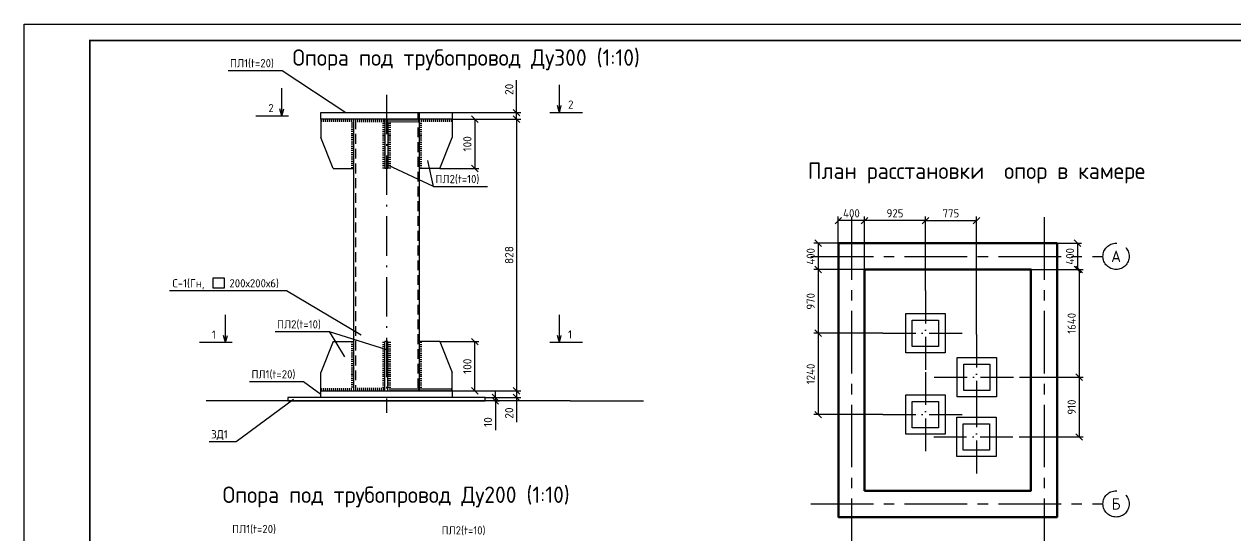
# Model space of a CAD drawing. Header units: millimetres. Extents: x 1601 to 14530, y 1157 to 3820.
# Drawn here: x 10649.1 to 11017.9, y 3092.6 to 3248.4 of the extents above; entities that cross this region are included whole.
import ezdxf

# ---------------------------------------------------------------- set-up
doc = ezdxf.new("R2010")
doc.units = ezdxf.units.MM
for name, pattern in [('ACAD_ISO10W100', [18.5, 12, -3, 0.5, -3]), ('ADSK_Осевая', [14, 10, -2, 0, -2]), ('HIDDEN', [0.375, 0.25, -0.125]), ('осевая2', [28.575, 19.05, -3.175, 3.175, -3.175])]:
    doc.linetypes.add(name, pattern=pattern)
doc.layers.add('Осевая', color=2, linetype='осевая2', lineweight=30)
doc.layers.add('Основной', color=1, linetype='Continuous', lineweight=60)
doc.layers.add('РАЗМЕР', color=7, linetype='Continuous')
doc.styles.add('-ISOCPEUR-', font='isocpeur.TTF')
doc.styles.add('GOST', font='GOST Common.ttf')
doc.styles.get("Standard").update_dxf_attribs({"font": 'GOST Common.ttf'})
doc.dimstyles.new('М 1 к 50', dxfattribs={"dimtxt": 2.5, "dimasz": 2, "dimexe": 1.25, "dimexo": 0, "dimgap": 1, "dimtad": 1, "dimdec": 0, "dimlfac": 50, "dimzin": 0, "dimdsep": 46, "dimtxsty": 'GOST', "dimblk": 'OBLIQUE', "dimcen": 0, "dimclrd": 256, "dimclre": 256, "dimclrt": 256, "dimazin": 2, "dimtfac": 1, "dimtdec": 0, "dimtmove": 0, "dimatfit": 3, "dimldrblk": 'NONE', "dimfxl": 1.25, "dimtolj": 1, "dimtzin": 0, "dimlwd": -1, "dimlwe": -1, "dimarcsym": 2})

# ---------------------------------------------------------------- blocks, each defined once
blk = doc.blocks.new('_Oblique')
at = {"color": 0, "linetype": 'ByBlock', "lineweight": -2}
blk.add_line((-0.5, -0.5), (0.5, 0.5), dxfattribs=at)
blk = doc.blocks.new('*D90')
at = {"transparency": 16777216}
for p, q in [((10798.96, 3221.5), (10798.96, 3231.35)), ((10779.35, 3221.5), (10800.21, 3221.5)), ((10779.35, 3219.5), (10800.21, 3219.5)), ((10798.96, 3219.5), (10798.96, 3221.5))]:
    blk.add_line(p, q, dxfattribs=at)
at = {"layer": 'Defpoints', "color": 0, "transparency": 16777216}
for p in [(10779.35, 3221.5), (10779.35, 3219.5), (10798.96, 3219.5)]:
    blk.add_point(p, dxfattribs=at)
at = {"transparency": 16777216, "xscale": 2, "yscale": 2, "zscale": 2}
for p, rotation in [((10798.96, 3221.5), 90), ((10798.96, 3219.5), 270)]:
    blk.add_blockref('_Oblique', p, dxfattribs=dict(at, rotation=rotation))
at = {"transparency": 16777216, "insert": (10796.71, 3228.6), "char_height": 2.5, "attachment_point": 5, "rotation": 90, "style": '-ISOCPEUR-'}
blk.add_mtext('\\A1;20', dxfattribs=at)
blk = doc.blocks.new('_None')
blk = doc.blocks.new('*D91')
at = {"transparency": 16777216}
for p, q in [((10779.35, 3219.5), (10787.48, 3219.5)), ((10786.23, 3219.5), (10786.23, 3204.5)), ((10775.56, 3204.5), (10787.48, 3204.5))]:
    blk.add_line(p, q, dxfattribs=at)
at = {"layer": 'Defpoints', "color": 0, "transparency": 16777216}
for p in [(10779.35, 3219.5), (10775.56, 3204.5), (10786.23, 3204.5)]:
    blk.add_point(p, dxfattribs=at)
at = {"transparency": 16777216, "xscale": 2, "yscale": 2, "zscale": 2}
for p, rotation in [((10786.23, 3219.5), 90), ((10786.23, 3204.5), 270)]:
    blk.add_blockref('_Oblique', p, dxfattribs=dict(at, rotation=rotation))
at = {"transparency": 16777216, "insert": (10783.98, 3212), "char_height": 2.5, "attachment_point": 5, "rotation": 90, "style": '-ISOCPEUR-'}
blk.add_mtext('\\A1;100', dxfattribs=at)
blk = doc.blocks.new('*D92')
at = {"transparency": 16777216}
for p, q in [((10789.35, 3134.75), (10800.21, 3134.75)), ((10798.96, 3136.75), (10800.21, 3136.75)), ((10798.96, 3136.75), (10798.96, 3134.75)), ((10798.96, 3134.75), (10798.96, 3127.25))]:
    blk.add_line(p, q, dxfattribs=at)
at = {"layer": 'Defpoints', "color": 0, "transparency": 16777216}
for p in [(10789.35, 3134.75), (10798.96, 3136.75), (10798.96, 3134.75)]:
    blk.add_point(p, dxfattribs=at)
at = {"transparency": 16777216, "xscale": 2, "yscale": 2, "zscale": 2}
for p, rotation in [((10798.96, 3136.75), 90), ((10798.96, 3134.75), 270)]:
    blk.add_blockref('_Oblique', p, dxfattribs=dict(at, rotation=rotation))
at = {"transparency": 16777216, "insert": (10796.71, 3130), "char_height": 2.5, "attachment_point": 5, "rotation": 90, "style": '-ISOCPEUR-'}
blk.add_mtext('\\A1;20', dxfattribs=at)
blk = doc.blocks.new('*D82')
at = {"transparency": 16777216}
for p, q in [((10792.5, 3134.75), (10792.5, 3136.75)), ((10792.5, 3134.75), (10793.75, 3134.75)), ((10792.5, 3134.75), (10792.5, 3133.75)), ((10792.25, 3133.75), (10793.75, 3133.75)), ((10792.5, 3133.75), (10792.5, 3124.75))]:
    blk.add_line(p, q, dxfattribs=at)
at = {"layer": 'Defpoints', "color": 0, "transparency": 16777216}
for p in [(10792.5, 3134.75), (10792.25, 3133.75), (10792.5, 3133.75)]:
    blk.add_point(p, dxfattribs=at)
at = {"transparency": 16777216, "xscale": 2, "yscale": 2, "zscale": 2}
for p, rotation in [((10792.5, 3134.75), 270), ((10792.5, 3133.75), 90)]:
    blk.add_blockref('_Oblique', p, dxfattribs=dict(at, rotation=rotation))
at = {"transparency": 16777216, "insert": (10790.25, 3127.25), "char_height": 2.5, "attachment_point": 5, "rotation": 90, "style": '-ISOCPEUR-'}
blk.add_mtext('\\A1;10', dxfattribs=at)
blk = doc.blocks.new('*D83')
at = {"transparency": 16777216}
for p, q in [((10789.78, 3219.5), (10800.21, 3219.5)), ((10798.96, 3219.5), (10798.96, 3136.75)), ((10787.48, 3136.75), (10800.21, 3136.75))]:
    blk.add_line(p, q, dxfattribs=at)
at = {"layer": 'Defpoints', "color": 0, "transparency": 16777216}
for p in [(10789.78, 3219.5), (10787.48, 3136.75), (10798.96, 3136.75)]:
    blk.add_point(p, dxfattribs=at)
at = {"transparency": 16777216, "xscale": 2, "yscale": 2, "zscale": 2}
for p, rotation in [((10798.96, 3219.5), 90), ((10798.96, 3136.75), 270)]:
    blk.add_blockref('_Oblique', p, dxfattribs=dict(at, rotation=rotation))
at = {"transparency": 16777216, "insert": (10796.71, 3178.13), "char_height": 2.5, "attachment_point": 5, "rotation": 90, "style": '-ISOCPEUR-'}
blk.add_mtext('\\A1;828', dxfattribs=at)
blk = doc.blocks.new('*D93')
at = {"transparency": 16777216}
for p, q in [((10775.56, 3151.75), (10787.48, 3151.75)), ((10786.23, 3136.75), (10786.23, 3151.75)), ((10779.35, 3136.75), (10787.48, 3136.75))]:
    blk.add_line(p, q, dxfattribs=at)
at = {"layer": 'Defpoints', "color": 0, "transparency": 16777216}
for p in [(10775.56, 3151.75), (10786.23, 3151.75), (10779.35, 3136.75)]:
    blk.add_point(p, dxfattribs=at)
at = {"transparency": 16777216, "xscale": 2, "yscale": 2, "zscale": 2}
for p, rotation in [((10786.23, 3151.75), 90), ((10786.23, 3136.75), 270)]:
    blk.add_blockref('_Oblique', p, dxfattribs=dict(at, rotation=rotation))
at = {"transparency": 16777216, "insert": (10783.98, 3144.25), "char_height": 2.5, "width": 2.259, "attachment_point": 5, "rotation": 90, "style": '-ISOCPEUR-'}
blk.add_mtext('\\A1;100', dxfattribs=at)
blk = doc.blocks.new('*D194')
at = {"transparency": 16777216}
for p, q in [((10904.89, 3167.28), (10904.89, 3189.85)), ((10923.4, 3167.28), (10923.4, 3189.85)), ((10923.4, 3188.6), (10904.89, 3188.6))]:
    blk.add_line(p, q, dxfattribs=at)
at = {"layer": 'Defpoints', "color": 0, "transparency": 16777216}
for p in [(10904.89, 3188.6), (10904.89, 3167.28), (10923.4, 3167.28)]:
    blk.add_point(p, dxfattribs=at)
at = {"transparency": 16777216, "xscale": 2, "yscale": 2, "zscale": 2, "rotation": 180}
blk.add_blockref('_Oblique', (10904.89, 3188.6), dxfattribs=at)
at = {"transparency": 16777216, "xscale": 2, "yscale": 2, "zscale": 2}
blk.add_blockref('_Oblique', (10923.4, 3188.6), dxfattribs=at)
at = {"transparency": 16777216, "insert": (10914.15, 3190.85), "char_height": 2.5, "attachment_point": 5, "style": 'GOST'}
blk.add_mtext('\\A1;925', dxfattribs=at)
blk = doc.blocks.new('*D195')
at = {"transparency": 16777216}
for p, q in [((10923.4, 3167.28), (10923.4, 3189.85)), ((10938.92, 3153.88), (10938.92, 3189.85)), ((10923.4, 3188.6), (10938.92, 3188.6))]:
    blk.add_line(p, q, dxfattribs=at)
at = {"layer": 'Defpoints', "color": 0, "transparency": 16777216}
for p in [(10938.92, 3188.6), (10923.4, 3167.28), (10938.92, 3153.88)]:
    blk.add_point(p, dxfattribs=at)
at = {"transparency": 16777216, "xscale": 2, "yscale": 2, "zscale": 2, "rotation": 180}
blk.add_blockref('_Oblique', (10923.4, 3188.6), dxfattribs=at)
at = {"transparency": 16777216, "xscale": 2, "yscale": 2, "zscale": 2}
blk.add_blockref('_Oblique', (10938.92, 3188.6), dxfattribs=at)
at = {"transparency": 16777216, "insert": (10931.16, 3190.85), "char_height": 2.5, "attachment_point": 5, "style": 'GOST'}
blk.add_mtext('\\A1;775', dxfattribs=at)
blk = doc.blocks.new('*D196')
at = {"transparency": 16777216}
for p, q in [((10896.89, 3181.35), (10896.89, 3189.85)), ((10904.89, 3181.35), (10904.89, 3189.85)), ((10904.89, 3188.6), (10896.89, 3188.6))]:
    blk.add_line(p, q, dxfattribs=at)
at = {"layer": 'Defpoints', "color": 0, "transparency": 16777216}
for p in [(10896.89, 3188.6), (10896.89, 3181.35), (10904.89, 3181.35)]:
    blk.add_point(p, dxfattribs=at)
at = {"transparency": 16777216, "xscale": 2, "yscale": 2, "zscale": 2, "rotation": 180}
blk.add_blockref('_Oblique', (10896.89, 3188.6), dxfattribs=at)
at = {"transparency": 16777216, "xscale": 2, "yscale": 2, "zscale": 2}
blk.add_blockref('_Oblique', (10904.89, 3188.6), dxfattribs=at)
at = {"transparency": 16777216, "insert": (10900.89, 3190.85), "char_height": 2.5, "attachment_point": 5, "style": 'GOST'}
blk.add_mtext('\\A1;400', dxfattribs=at)
blk = doc.blocks.new('*D197')
at = {"transparency": 16777216}
for p, q in [((10896.89, 3181.72), (10889.48, 3181.72)), ((10890.73, 3181.72), (10890.73, 3173.72)), ((10904.89, 3173.72), (10889.48, 3173.72))]:
    blk.add_line(p, q, dxfattribs=at)
at = {"layer": 'Defpoints', "color": 0, "transparency": 16777216}
for p in [(10896.89, 3181.72), (10890.73, 3173.72), (10904.89, 3173.72)]:
    blk.add_point(p, dxfattribs=at)
at = {"transparency": 16777216, "xscale": 2, "yscale": 2, "zscale": 2}
for p, rotation in [((10890.73, 3181.72), 90), ((10890.73, 3173.72), 270)]:
    blk.add_blockref('_Oblique', p, dxfattribs=dict(at, rotation=rotation))
at = {"transparency": 16777216, "insert": (10888.48, 3177.72), "char_height": 2.5, "attachment_point": 5, "rotation": 90, "style": 'GOST'}
blk.add_mtext('\\A1;400', dxfattribs=at)
blk = doc.blocks.new('*D198')
at = {"transparency": 16777216}
for p, q in [((10896.89, 3173.72), (10889.48, 3173.72)), ((10890.73, 3173.72), (10890.73, 3154.31)), ((10910.44, 3154.31), (10889.48, 3154.31))]:
    blk.add_line(p, q, dxfattribs=at)
at = {"layer": 'Defpoints', "color": 0, "transparency": 16777216}
for p in [(10896.89, 3173.72), (10890.73, 3154.31), (10910.44, 3154.31)]:
    blk.add_point(p, dxfattribs=at)
at = {"transparency": 16777216, "xscale": 2, "yscale": 2, "zscale": 2}
for p, rotation in [((10890.73, 3173.72), 90), ((10890.73, 3154.31), 270)]:
    blk.add_blockref('_Oblique', p, dxfattribs=dict(at, rotation=rotation))
at = {"transparency": 16777216, "insert": (10888.48, 3164.02), "char_height": 2.5, "attachment_point": 5, "rotation": 90, "style": 'GOST'}
blk.add_mtext('\\A1;970', dxfattribs=at)
blk = doc.blocks.new('*D199')
at = {"transparency": 16777216}
for p, q in [((10910.44, 3154.31), (10889.48, 3154.31)), ((10890.73, 3154.31), (10890.73, 3129.51)), ((10910.44, 3129.51), (10889.48, 3129.51))]:
    blk.add_line(p, q, dxfattribs=at)
at = {"layer": 'Defpoints', "color": 0, "transparency": 16777216}
for p in [(10910.44, 3154.31), (10890.73, 3129.51), (10910.44, 3129.51)]:
    blk.add_point(p, dxfattribs=at)
at = {"transparency": 16777216, "xscale": 2, "yscale": 2, "zscale": 2}
for p, rotation in [((10890.73, 3154.31), 90), ((10890.73, 3129.51), 270)]:
    blk.add_blockref('_Oblique', p, dxfattribs=dict(at, rotation=rotation))
at = {"transparency": 16777216, "insert": (10888.48, 3141.91), "char_height": 2.5, "attachment_point": 5, "rotation": 90, "style": 'GOST'}
blk.add_mtext('\\A1;1240', dxfattribs=at)
blk = doc.blocks.new('*D200')
at = {"transparency": 16777216}
for p, q in [((10963.49, 3181.72), (10970.91, 3181.72)), ((10969.66, 3181.72), (10969.66, 3173.72)), ((10955.49, 3173.72), (10970.91, 3173.72))]:
    blk.add_line(p, q, dxfattribs=at)
at = {"layer": 'Defpoints', "color": 0, "transparency": 16777216}
for p in [(10963.49, 3181.72), (10955.49, 3173.72), (10969.66, 3173.72)]:
    blk.add_point(p, dxfattribs=at)
at = {"transparency": 16777216, "xscale": 2, "yscale": 2, "zscale": 2}
for p, rotation in [((10969.66, 3181.72), 90), ((10969.66, 3173.72), 270)]:
    blk.add_blockref('_Oblique', p, dxfattribs=dict(at, rotation=rotation))
at = {"transparency": 16777216, "insert": (10967.41, 3177.72), "char_height": 2.5, "attachment_point": 5, "rotation": 90, "style": 'GOST'}
blk.add_mtext('\\A1;400', dxfattribs=at)
blk = doc.blocks.new('*D201')
at = {"transparency": 16777216}
for p, q in [((10963.49, 3173.72), (10971.42, 3173.72)), ((10970.17, 3173.72), (10970.17, 3140.91)), ((10952.01, 3140.91), (10971.42, 3140.91))]:
    blk.add_line(p, q, dxfattribs=at)
at = {"layer": 'Defpoints', "color": 0, "transparency": 16777216}
for p in [(10963.49, 3173.72), (10952.01, 3140.91), (10970.17, 3140.91)]:
    blk.add_point(p, dxfattribs=at)
at = {"transparency": 16777216, "xscale": 2, "yscale": 2, "zscale": 2}
for p, rotation in [((10970.17, 3173.72), 90), ((10970.17, 3140.91), 270)]:
    blk.add_blockref('_Oblique', p, dxfattribs=dict(at, rotation=rotation))
at = {"transparency": 16777216, "insert": (10967.92, 3157.32), "char_height": 2.5, "attachment_point": 5, "rotation": 90, "style": 'GOST'}
blk.add_mtext('\\A1;1640', dxfattribs=at)
blk = doc.blocks.new('*D202')
at = {"transparency": 16777216}
for p, q in [((10963.49, 3140.91), (10971.42, 3140.91)), ((10970.17, 3140.91), (10970.17, 3122.71)), ((10951.89, 3122.71), (10971.42, 3122.71))]:
    blk.add_line(p, q, dxfattribs=at)
at = {"layer": 'Defpoints', "color": 0, "transparency": 16777216}
for p in [(10963.49, 3140.91), (10951.89, 3122.71), (10970.17, 3122.71)]:
    blk.add_point(p, dxfattribs=at)
at = {"transparency": 16777216, "xscale": 2, "yscale": 2, "zscale": 2}
for p, rotation in [((10970.17, 3140.91), 90), ((10970.17, 3122.71), 270)]:
    blk.add_blockref('_Oblique', p, dxfattribs=dict(at, rotation=rotation))
at = {"transparency": 16777216, "insert": (10967.92, 3131.81), "char_height": 2.5, "attachment_point": 5, "rotation": 90, "style": 'GOST'}
blk.add_mtext('\\A1;910', dxfattribs=at)

msp = doc.modelspace()

# ---------------------------------------------------------------- linework, layer by layer
at = {"color": 18, "true_color": 0x000000}
for p, q in [((10711.1779, 3234.3574), (10727.577, 3234.3574)), ((10727.577, 3234.3574), (10747.0187, 3221.5031)), ((10727.5333, 3220.4709), (10727.5333, 3228.9815)), ((10811.9766, 3221.4709), (10811.9766, 3229.9815)), ((10811.9766, 3221.4709), (10811.3898, 3223.6529)), ((10811.9766, 3221.4709), (10812.5633, 3223.6529)), ((10729.5294, 3220.4709), (10719.638, 3220.4709)), ((10727.5333, 3220.4709), (10726.9465, 3222.6529)), ((10727.5333, 3220.4709), (10728.1201, 3222.6529)), ((10739.3549, 3219.5031), (10739.3549, 3213.9451)), ((10739.6268, 3219.5031), (10739.6268, 3218.7104)), ((10740.2349, 3219.5031), (10740.2349, 3218.7104)), ((10740.8429, 3219.5031), (10740.8429, 3218.7104)), ((10741.4509, 3219.5031), (10741.4509, 3218.7104)), ((10742.0589, 3219.5031), (10742.0589, 3218.7104)), ((10742.6669, 3219.5031), (10742.6669, 3218.7104)), ((10743.2749, 3219.5031), (10743.2749, 3218.7104)), ((10743.8829, 3219.5031), (10743.8829, 3218.7104)), ((10744.4909, 3219.5031), (10744.4909, 3218.7104)), ((10745.0989, 3219.5031), (10745.0989, 3218.7104)), ((10745.7069, 3219.5031), (10745.7069, 3218.7104)), ((10746.3149, 3219.5031), (10746.3149, 3218.7104)), ((10746.9229, 3219.5031), (10746.9229, 3218.7104)), ((10747.5309, 3219.5031), (10747.5309, 3218.7104)), ((10748.1389, 3219.5031), (10748.1389, 3218.7104)), ((10748.7469, 3219.5031), (10748.7469, 3218.7104)), ((10749.3549, 3219.5031), (10749.3549, 3136.7531)), ((10750.5709, 3219.3958), (10750.5709, 3218.6031)), ((10751.1789, 3219.3958), (10751.1789, 3218.6031)), ((10751.7869, 3219.3958), (10751.7869, 3218.6031)), ((10752.3949, 3219.3958), (10752.3949, 3218.6031)), ((10753.0029, 3219.3958), (10753.0029, 3218.6031)), ((10753.6109, 3219.3958), (10753.6109, 3218.6031)), ((10754.2189, 3219.3958), (10754.2189, 3218.6031)), ((10754.8269, 3219.3958), (10754.8269, 3218.6031)), ((10755.4349, 3219.3958), (10755.4349, 3218.6031)), ((10756.0429, 3219.3958), (10756.0429, 3218.6031)), ((10756.6509, 3219.3958), (10756.6509, 3218.6031)), ((10757.2589, 3219.3958), (10757.2589, 3218.6031)), ((10757.867, 3219.3958), (10757.867, 3218.6031)), ((10758.475, 3219.3958), (10758.475, 3218.6031)), ((10758.8955, 3219.5031), (10758.8955, 3204.5031)), ((10759.3549, 3221.5031), (10771.8549, 3221.5031)), ((10759.8143, 3219.5031), (10759.8143, 3204.5031)), ((10769.3549, 3221.5031), (10769.3549, 3136.7531)), ((10769.9629, 3219.5031), (10769.9629, 3218.7104)), ((10770.5709, 3219.5031), (10770.5709, 3218.7104)), ((10771.1789, 3219.5031), (10771.1789, 3218.7104)), ((10771.7869, 3219.5031), (10771.7869, 3218.7104)), ((10772.3949, 3219.5031), (10772.3949, 3218.7104)), ((10773.0029, 3219.5031), (10773.0029, 3218.7104)), ((10773.6109, 3219.5031), (10773.6109, 3218.7104)), ((10774.2189, 3219.5031), (10774.2189, 3218.7104)), ((10774.8269, 3219.5031), (10774.8269, 3218.7104)), ((10775.4349, 3219.5031), (10775.4349, 3218.7104)), ((10776.0429, 3219.5031), (10776.0429, 3218.7104)), ((10776.6509, 3219.5031), (10776.6509, 3218.7104)), ((10777.2589, 3219.5031), (10777.2589, 3218.7104)), ((10777.867, 3219.5031), (10777.867, 3218.7104)), ((10778.475, 3219.5031), (10778.475, 3218.7104)), ((10779.083, 3219.5031), (10779.083, 3218.7104)), ((10779.3549, 3219.5031), (10779.3549, 3213.9451)), ((10818.9837, 3221.4709), (10809.0923, 3221.4709)), ((10749.3549, 3218.3356), (10748.5804, 3218.3356)), ((10749.3549, 3217.6838), (10748.5804, 3217.6838)), ((10749.3549, 3217.0321), (10748.5804, 3217.0321)), ((10749.3549, 3216.3803), (10748.5804, 3216.3803)), ((10749.3549, 3216.3803), (10748.5804, 3216.3803)), ((10749.3549, 3215.7285), (10748.5804, 3215.7285)), ((10758.1026, 3218.3356), (10758.8771, 3218.3356)), ((10758.1026, 3217.6838), (10758.8771, 3217.6838)), ((10758.1026, 3217.0321), (10758.8771, 3217.0321)), ((10758.1026, 3216.3803), (10758.8771, 3216.3803)), ((10758.1026, 3216.3803), (10758.8771, 3216.3803)), ((10758.1026, 3215.7285), (10758.8771, 3215.7285)), ((10759.9472, 3218.3356), (10760.7218, 3218.3356)), ((10759.9472, 3217.6838), (10760.7218, 3217.6838)), ((10759.9472, 3217.0321), (10760.7218, 3217.0321)), ((10759.9472, 3216.3803), (10760.7218, 3216.3803)), ((10759.9472, 3216.3803), (10760.7218, 3216.3803)), ((10759.9472, 3215.7285), (10760.7218, 3215.7285)), ((10760.4223, 3219.3169), (10760.4223, 3218.5242)), ((10761.0303, 3219.3169), (10761.0303, 3218.5242)), ((10761.6383, 3219.3169), (10761.6383, 3218.5242)), ((10762.2463, 3219.3169), (10762.2463, 3218.5242)), ((10762.8543, 3219.3169), (10762.8543, 3218.5242)), ((10763.4623, 3219.3169), (10763.4623, 3218.5242)), ((10764.0703, 3219.3169), (10764.0703, 3218.5242)), ((10764.6783, 3219.3169), (10764.6783, 3218.5242)), ((10765.2864, 3219.3169), (10765.2864, 3218.5242)), ((10765.8944, 3219.3169), (10765.8944, 3218.5242)), ((10766.5024, 3219.3169), (10766.5024, 3218.5242)), ((10767.1104, 3219.3169), (10767.1104, 3218.5242)), ((10767.7184, 3219.3169), (10767.7184, 3218.5242)), ((10768.3264, 3219.3169), (10768.3264, 3218.5242)), ((10769.3549, 3218.3356), (10770.1294, 3218.3356)), ((10769.3549, 3217.6838), (10770.1294, 3217.6838)), ((10769.3549, 3217.0321), (10770.1294, 3217.0321)), ((10769.3549, 3216.3803), (10770.1294, 3216.3803)), ((10769.3549, 3216.3803), (10770.1294, 3216.3803)), ((10769.3549, 3215.7285), (10770.1294, 3215.7285)), ((10743.1519, 3204.5031), (10739.3549, 3213.9451)), ((10749.3549, 3215.0767), (10748.5804, 3215.0767)), ((10749.3549, 3214.4943), (10748.5804, 3214.4943)), ((10749.3549, 3214.425), (10748.5804, 3214.425)), ((10749.3549, 3213.8425), (10748.5804, 3213.8425)), ((10749.3549, 3213.1908), (10748.5804, 3213.1908)), ((10749.3549, 3212.539), (10748.5804, 3212.539)), ((10749.3549, 3212.539), (10748.5804, 3212.539)), ((10758.1026, 3215.0767), (10758.8771, 3215.0767)), ((10758.1026, 3214.4943), (10758.8771, 3214.4943)), ((10758.1026, 3214.425), (10758.8771, 3214.425)), ((10758.1026, 3213.8425), (10758.8771, 3213.8425)), ((10758.1026, 3213.1908), (10758.8771, 3213.1908)), ((10758.1026, 3212.539), (10758.8771, 3212.539)), ((10758.1026, 3212.539), (10758.8771, 3212.539)), ((10759.9472, 3215.0767), (10760.7218, 3215.0767)), ((10759.9472, 3214.4943), (10760.7218, 3214.4943)), ((10759.9472, 3214.425), (10760.7218, 3214.425)), ((10759.9472, 3213.8425), (10760.7218, 3213.8425)), ((10759.9472, 3213.1908), (10760.7218, 3213.1908)), ((10759.9472, 3212.539), (10760.7218, 3212.539)), ((10759.9472, 3212.539), (10760.7218, 3212.539)), ((10769.3549, 3215.0767), (10770.1294, 3215.0767)), ((10769.3549, 3214.4943), (10770.1294, 3214.4943)), ((10769.3549, 3214.425), (10770.1294, 3214.425)), ((10769.3549, 3213.8425), (10770.1294, 3213.8425)), ((10769.3549, 3213.1908), (10770.1294, 3213.1908)), ((10769.3549, 3212.539), (10770.1294, 3212.539)), ((10769.3549, 3212.539), (10770.1294, 3212.539)), ((10775.5579, 3204.5031), (10779.3549, 3213.9451)), ((10749.3549, 3211.8872), (10748.5804, 3211.8872)), ((10749.3549, 3211.2354), (10748.5804, 3211.2354)), ((10749.3549, 3210.5837), (10748.5804, 3210.5837)), ((10749.3549, 3210.5837), (10748.5804, 3210.5837)), ((10749.3549, 3209.9319), (10748.5804, 3209.9319)), ((10749.3549, 3209.2801), (10748.5804, 3209.2801)), ((10749.3549, 3208.6284), (10748.5804, 3208.6284)), ((10749.3549, 3208.6284), (10748.5804, 3208.6284)), ((10758.1026, 3211.8872), (10758.8771, 3211.8872)), ((10758.1026, 3211.2354), (10758.8771, 3211.2354)), ((10758.1026, 3210.5837), (10758.8771, 3210.5837)), ((10758.1026, 3210.5837), (10758.8771, 3210.5837)), ((10758.1026, 3209.9319), (10758.8771, 3209.9319)), ((10758.1026, 3209.2801), (10758.8771, 3209.2801)), ((10758.1026, 3208.6284), (10758.8771, 3208.6284)), ((10758.1026, 3208.6284), (10758.8771, 3208.6284)), ((10759.9472, 3211.8872), (10760.7218, 3211.8872)), ((10759.9472, 3211.2354), (10760.7218, 3211.2354)), ((10759.9472, 3210.5837), (10760.7218, 3210.5837)), ((10759.9472, 3210.5837), (10760.7218, 3210.5837)), ((10759.9472, 3209.9319), (10760.7218, 3209.9319)), ((10759.9472, 3209.2801), (10760.7218, 3209.2801)), ((10759.9472, 3208.6284), (10760.7218, 3208.6284)), ((10759.9472, 3208.6284), (10760.7218, 3208.6284)), ((10769.3549, 3211.8872), (10770.1294, 3211.8872)), ((10769.3549, 3211.2354), (10770.1294, 3211.2354)), ((10769.3549, 3210.5837), (10770.1294, 3210.5837)), ((10769.3549, 3210.5837), (10770.1294, 3210.5837)), ((10769.3549, 3209.9319), (10770.1294, 3209.9319)), ((10769.3549, 3209.2801), (10770.1294, 3209.2801)), ((10769.3549, 3208.6284), (10770.1294, 3208.6284)), ((10769.3549, 3208.6284), (10770.1294, 3208.6284)), ((10749.3549, 3207.9766), (10748.5804, 3207.9766)), ((10749.3549, 3207.3248), (10748.5804, 3207.3248)), ((10749.3549, 3206.673), (10748.5804, 3206.673)), ((10749.3549, 3206.673), (10748.5804, 3206.673)), ((10749.3549, 3206.0213), (10748.5804, 3206.0213)), ((10749.3549, 3205.3695), (10748.5804, 3205.3695)), ((10749.3549, 3204.7177), (10748.5804, 3204.7177)), ((10758.1026, 3207.9766), (10758.8771, 3207.9766)), ((10758.1026, 3207.3248), (10758.8771, 3207.3248)), ((10758.1026, 3206.673), (10758.8771, 3206.673)), ((10758.1026, 3206.673), (10758.8771, 3206.673)), ((10758.1026, 3206.0213), (10758.8771, 3206.0213)), ((10758.1026, 3205.3695), (10758.8771, 3205.3695)), ((10758.1026, 3204.7177), (10758.8771, 3204.7177)), ((10773.709, 3199.0556), (10759.8143, 3205.5121)), ((10759.9472, 3207.9766), (10760.7218, 3207.9766)), ((10759.9472, 3207.3248), (10760.7218, 3207.3248)), ((10759.9472, 3206.673), (10760.7218, 3206.673)), ((10759.9472, 3206.673), (10760.7218, 3206.673)), ((10759.9472, 3206.0213), (10760.7218, 3206.0213)), ((10759.9472, 3205.3695), (10760.7218, 3205.3695)), ((10759.9472, 3204.7177), (10760.7218, 3204.7177)), ((10769.3549, 3207.9766), (10770.1294, 3207.9766)), ((10769.3549, 3207.3248), (10770.1294, 3207.3248)), ((10769.3549, 3206.673), (10770.1294, 3206.673)), ((10769.3549, 3206.673), (10770.1294, 3206.673)), ((10769.3549, 3206.0213), (10770.1294, 3206.0213)), ((10769.3549, 3205.3695), (10770.1294, 3205.3695)), ((10769.3549, 3204.7177), (10770.1294, 3204.7177)), ((10773.709, 3199.0556), (10771.944, 3206.9582)), ((10743.1519, 3204.5031), (10749.3549, 3204.5031)), ((10759.8143, 3204.5031), (10758.8955, 3204.5031)), ((10775.5579, 3204.5031), (10769.3549, 3204.5031)), ((10773.709, 3199.0556), (10790.1082, 3199.0556)), ((10693.3098, 3167.3117), (10728.926, 3167.3117)), ((10728.926, 3167.3117), (10751.6043, 3153.7902)), ((10710.3571, 3151.4498), (10710.3571, 3159.9604)), ((10811.9766, 3151.4498), (10811.9766, 3159.9604)), ((10710.3571, 3151.4498), (10709.7703, 3153.6318)), ((10710.3571, 3151.4498), (10710.9439, 3153.6318)), ((10725.4765, 3154.7966), (10741.8757, 3154.7966)), ((10741.8757, 3154.7966), (10759.3549, 3149.3183)), ((10741.8757, 3154.7966), (10746.5571, 3147.0935)), ((10811.9766, 3151.4498), (10811.3898, 3153.6318)), ((10811.9766, 3151.4498), (10812.5633, 3153.6318)), ((10712.3533, 3151.4498), (10702.4618, 3151.4498)), ((10743.1519, 3151.7531), (10739.3549, 3142.3112)), ((10743.1519, 3151.7531), (10749.3549, 3151.7531)), ((10749.3549, 3151.5386), (10748.5804, 3151.5386)), ((10749.3549, 3150.8868), (10748.5804, 3150.8868)), ((10749.3549, 3150.235), (10748.5804, 3150.235)), ((10749.3549, 3149.5833), (10748.5804, 3149.5833)), ((10749.3549, 3149.5833), (10748.5804, 3149.5833)), ((10758.1026, 3151.5386), (10758.8771, 3151.5386)), ((10758.1026, 3150.8868), (10758.8771, 3150.8868)), ((10758.1026, 3150.235), (10758.8771, 3150.235)), ((10758.1026, 3149.5833), (10758.8771, 3149.5833)), ((10758.1026, 3149.5833), (10758.8771, 3149.5833)), ((10758.8955, 3136.7531), (10758.8955, 3151.7531)), ((10759.8143, 3151.7531), (10758.8955, 3151.7531)), ((10759.8143, 3136.7531), (10759.8143, 3151.7531)), ((10759.9472, 3151.5386), (10760.7218, 3151.5386)), ((10759.9472, 3150.8868), (10760.7218, 3150.8868)), ((10759.9472, 3150.235), (10760.7218, 3150.235)), ((10759.9472, 3149.5833), (10760.7218, 3149.5833)), ((10759.9472, 3149.5833), (10760.7218, 3149.5833)), ((10775.5579, 3151.7531), (10769.3549, 3151.7531)), ((10769.3549, 3151.5386), (10770.1294, 3151.5386)), ((10769.3549, 3150.8868), (10770.1294, 3150.8868)), ((10769.3549, 3150.235), (10770.1294, 3150.235)), ((10769.3549, 3149.5833), (10770.1294, 3149.5833)), ((10769.3549, 3149.5833), (10770.1294, 3149.5833)), ((10775.5579, 3151.7531), (10779.3549, 3142.3112)), ((10818.9837, 3151.4498), (10809.0923, 3151.4498)), ((10749.3549, 3148.9315), (10748.5804, 3148.9315)), ((10749.3549, 3148.2797), (10748.5804, 3148.2797)), ((10749.3549, 3147.6279), (10748.5804, 3147.6279)), ((10749.3549, 3147.6279), (10748.5804, 3147.6279)), ((10749.3549, 3146.9762), (10748.5804, 3146.9762)), ((10749.3549, 3146.3244), (10748.5804, 3146.3244)), ((10749.3549, 3145.6726), (10748.5804, 3145.6726)), ((10749.3549, 3145.6726), (10748.5804, 3145.6726)), ((10758.1026, 3148.9315), (10758.8771, 3148.9315)), ((10758.1026, 3148.2797), (10758.8771, 3148.2797)), ((10758.1026, 3147.6279), (10758.8771, 3147.6279)), ((10758.1026, 3147.6279), (10758.8771, 3147.6279)), ((10758.1026, 3146.9762), (10758.8771, 3146.9762)), ((10758.1026, 3146.3244), (10758.8771, 3146.3244)), ((10758.1026, 3145.6726), (10758.8771, 3145.6726)), ((10758.1026, 3145.6726), (10758.8771, 3145.6726)), ((10759.9472, 3148.9315), (10760.7218, 3148.9315)), ((10759.9472, 3148.2797), (10760.7218, 3148.2797)), ((10759.9472, 3147.6279), (10760.7218, 3147.6279)), ((10759.9472, 3147.6279), (10760.7218, 3147.6279)), ((10759.9472, 3146.9762), (10760.7218, 3146.9762)), ((10759.9472, 3146.3244), (10760.7218, 3146.3244)), ((10759.9472, 3145.6726), (10760.7218, 3145.6726)), ((10759.9472, 3145.6726), (10760.7218, 3145.6726)), ((10769.3549, 3148.9315), (10770.1294, 3148.9315)), ((10769.3549, 3148.2797), (10770.1294, 3148.2797)), ((10769.3549, 3147.6279), (10770.1294, 3147.6279)), ((10769.3549, 3147.6279), (10770.1294, 3147.6279)), ((10769.3549, 3146.9762), (10770.1294, 3146.9762)), ((10769.3549, 3146.3244), (10770.1294, 3146.3244)), ((10769.3549, 3145.6726), (10770.1294, 3145.6726)), ((10769.3549, 3145.6726), (10770.1294, 3145.6726)), ((10739.3549, 3136.7531), (10739.3549, 3142.3112)), ((10749.3549, 3145.0208), (10748.5804, 3145.0208)), ((10749.3549, 3144.3691), (10748.5804, 3144.3691)), ((10749.3549, 3143.7173), (10748.5804, 3143.7173)), ((10749.3549, 3143.7173), (10748.5804, 3143.7173)), ((10749.3549, 3143.0655), (10748.5804, 3143.0655)), ((10749.3549, 3142.4137), (10748.5804, 3142.4137)), ((10758.1026, 3145.0208), (10758.8771, 3145.0208)), ((10758.1026, 3144.3691), (10758.8771, 3144.3691)), ((10758.1026, 3143.7173), (10758.8771, 3143.7173)), ((10758.1026, 3143.7173), (10758.8771, 3143.7173)), ((10758.1026, 3143.0655), (10758.8771, 3143.0655)), ((10758.1026, 3142.4137), (10758.8771, 3142.4137)), ((10759.9472, 3145.0208), (10760.7218, 3145.0208)), ((10759.9472, 3144.3691), (10760.7218, 3144.3691)), ((10759.9472, 3143.7173), (10760.7218, 3143.7173)), ((10759.9472, 3143.7173), (10760.7218, 3143.7173)), ((10759.9472, 3143.0655), (10760.7218, 3143.0655)), ((10759.9472, 3142.4137), (10760.7218, 3142.4137)), ((10769.3549, 3145.0208), (10770.1294, 3145.0208)), ((10769.3549, 3144.3691), (10770.1294, 3144.3691)), ((10769.3549, 3143.7173), (10770.1294, 3143.7173)), ((10769.3549, 3143.7173), (10770.1294, 3143.7173)), ((10769.3549, 3143.0655), (10770.1294, 3143.0655)), ((10769.3549, 3142.4137), (10770.1294, 3142.4137)), ((10779.3549, 3136.7531), (10779.3549, 3142.3112)), ((10717.7161, 3139.5776), (10734.1153, 3139.5776)), ((10734.1153, 3139.5776), (10739.3549, 3135.7531)), ((10749.3549, 3141.8313), (10748.5804, 3141.8313)), ((10749.3549, 3141.762), (10748.5804, 3141.762)), ((10749.3549, 3141.1795), (10748.5804, 3141.1795)), ((10749.3549, 3140.5278), (10748.5804, 3140.5278)), ((10749.3549, 3139.876), (10748.5804, 3139.876)), ((10749.3549, 3139.876), (10748.5804, 3139.876)), ((10749.3549, 3139.2242), (10748.5804, 3139.2242)), ((10749.3549, 3138.5724), (10748.5804, 3138.5724)), ((10758.1026, 3141.8313), (10758.8771, 3141.8313)), ((10758.1026, 3141.762), (10758.8771, 3141.762)), ((10758.1026, 3141.1795), (10758.8771, 3141.1795)), ((10758.1026, 3140.5278), (10758.8771, 3140.5278)), ((10758.1026, 3139.876), (10758.8771, 3139.876)), ((10758.1026, 3139.876), (10758.8771, 3139.876)), ((10758.1026, 3139.2242), (10758.8771, 3139.2242)), ((10758.1026, 3138.5724), (10758.8771, 3138.5724)), ((10759.9472, 3141.8313), (10760.7218, 3141.8313)), ((10759.9472, 3141.762), (10760.7218, 3141.762)), ((10759.9472, 3141.1795), (10760.7218, 3141.1795)), ((10759.9472, 3140.5278), (10760.7218, 3140.5278)), ((10759.9472, 3139.876), (10760.7218, 3139.876)), ((10759.9472, 3139.876), (10760.7218, 3139.876)), ((10759.9472, 3139.2242), (10760.7218, 3139.2242)), ((10759.9472, 3138.5724), (10760.7218, 3138.5724)), ((10769.3549, 3141.8313), (10770.1294, 3141.8313)), ((10769.3549, 3141.762), (10770.1294, 3141.762)), ((10769.3549, 3141.1795), (10770.1294, 3141.1795)), ((10769.3549, 3140.5278), (10770.1294, 3140.5278)), ((10769.3549, 3139.876), (10770.1294, 3139.876)), ((10769.3549, 3139.876), (10770.1294, 3139.876)), ((10769.3549, 3139.2242), (10770.1294, 3139.2242)), ((10769.3549, 3138.5724), (10770.1294, 3138.5724)), ((10739.6268, 3136.7531), (10739.6268, 3137.5458)), ((10740.2349, 3136.7531), (10740.2349, 3137.5458)), ((10740.8429, 3136.7531), (10740.8429, 3137.5458)), ((10741.4509, 3136.7531), (10741.4509, 3137.5458)), ((10742.0589, 3136.7531), (10742.0589, 3137.5458)), ((10742.6669, 3136.7531), (10742.6669, 3137.5458)), ((10743.2749, 3136.7531), (10743.2749, 3137.5458)), ((10743.8829, 3136.7531), (10743.8829, 3137.5458)), ((10744.4909, 3136.7531), (10744.4909, 3137.5458)), ((10745.0989, 3136.7531), (10745.0989, 3137.5458)), ((10745.7069, 3136.7531), (10745.7069, 3137.5458)), ((10746.3149, 3136.7531), (10746.3149, 3137.5458)), ((10746.9229, 3136.7531), (10746.9229, 3137.5458)), ((10747.5309, 3136.7531), (10747.5309, 3137.5458)), ((10748.1389, 3136.7531), (10748.1389, 3137.5458)), ((10749.3549, 3137.9207), (10748.5804, 3137.9207)), ((10748.7469, 3136.7531), (10748.7469, 3137.5458)), ((10749.9629, 3137.6328), (10749.9629, 3136.8401)), ((10750.5709, 3137.6328), (10750.5709, 3136.8401)), ((10751.1789, 3137.6328), (10751.1789, 3136.8401)), ((10751.7869, 3137.6328), (10751.7869, 3136.8401)), ((10752.3949, 3137.6328), (10752.3949, 3136.8401)), ((10753.0029, 3137.6328), (10753.0029, 3136.8401)), ((10753.6109, 3137.6328), (10753.6109, 3136.8401)), ((10754.2189, 3137.6328), (10754.2189, 3136.8401)), ((10754.8269, 3137.6328), (10754.8269, 3136.8401)), ((10755.4349, 3137.6328), (10755.4349, 3136.8401)), ((10756.0429, 3137.6328), (10756.0429, 3136.8401)), ((10756.6509, 3137.6328), (10756.6509, 3136.8401)), ((10757.2589, 3137.6328), (10757.2589, 3136.8401)), ((10757.867, 3137.6328), (10757.867, 3136.8401)), ((10758.1026, 3137.9207), (10758.8771, 3137.9207)), ((10758.475, 3137.6328), (10758.475, 3136.8401)), ((10759.9472, 3137.9207), (10760.7218, 3137.9207)), ((10760.4223, 3137.5539), (10760.4223, 3136.7612)), ((10761.0303, 3137.5539), (10761.0303, 3136.7612)), ((10761.6383, 3137.5539), (10761.6383, 3136.7612)), ((10762.2463, 3137.5539), (10762.2463, 3136.7612)), ((10762.8543, 3137.5539), (10762.8543, 3136.7612)), ((10763.4623, 3137.5539), (10763.4623, 3136.7612)), ((10764.0703, 3137.5539), (10764.0703, 3136.7612)), ((10764.6783, 3137.5539), (10764.6783, 3136.7612)), ((10765.2864, 3137.5539), (10765.2864, 3136.7612)), ((10765.8944, 3137.5539), (10765.8944, 3136.7612)), ((10766.5024, 3137.5539), (10766.5024, 3136.7612)), ((10767.1104, 3137.5539), (10767.1104, 3136.7612)), ((10767.7184, 3137.5539), (10767.7184, 3136.7612)), ((10768.3264, 3137.5539), (10768.3264, 3136.7612)), ((10768.9344, 3137.5539), (10768.9344, 3136.7612)), ((10769.3549, 3137.9207), (10770.1294, 3137.9207)), ((10769.9629, 3136.7531), (10769.9629, 3137.5458)), ((10770.5709, 3136.7531), (10770.5709, 3137.5458)), ((10771.1789, 3136.7531), (10771.1789, 3137.5458)), ((10771.7869, 3136.7531), (10771.7869, 3137.5458)), ((10772.3949, 3136.7531), (10772.3949, 3137.5458)), ((10773.0029, 3136.7531), (10773.0029, 3137.5458)), ((10773.6109, 3136.7531), (10773.6109, 3137.5458)), ((10774.2189, 3136.7531), (10774.2189, 3137.5458)), ((10774.8269, 3136.7531), (10774.8269, 3137.5458)), ((10775.4349, 3136.7531), (10775.4349, 3137.5458)), ((10776.0429, 3136.7531), (10776.0429, 3137.5458)), ((10776.6509, 3136.7531), (10776.6509, 3137.5458)), ((10777.2589, 3136.7531), (10777.2589, 3137.5458)), ((10777.867, 3136.7531), (10777.867, 3137.5458)), ((10778.475, 3136.7531), (10778.475, 3137.5458)), ((10779.083, 3136.7531), (10779.083, 3137.5458)), ((10815.3037, 3133.7531), (10704.4555, 3133.7531)), ((10713.631, 3121.3245), (10731.0473, 3134.2048)), ((10705.4314, 3121.3245), (10713.631, 3121.3245))]:
    msp.add_line(p, q, dxfattribs=at)
at = {"color": 18, "linetype": 'ACAD_ISO10W100', "true_color": 0x000000}
msp.add_line((10759.3549, 3226.9299), (10759.3549, 3130.102), dxfattribs=at)
at = {"color": 18, "linetype": 'HIDDEN', "ltscale": 12, "true_color": 0x000000}
for p, q in [((10749.9629, 3219.5031), (10749.9629, 3137.6328)), ((10768.9344, 3221.5031), (10768.9344, 3137.5539))]:
    msp.add_line(p, q, dxfattribs=at)
at = {"color": 18, "linetype": 'ADSK_Осевая', "true_color": 0x000000}
for p, q in [((10923.4042, 3167.2827), (10923.4042, 3141.3443)), ((10910.4351, 3154.3135), (10936.3734, 3154.3135)), ((10938.9192, 3153.8827), (10938.9192, 3127.9443)), ((10923.4042, 3142.4827), (10923.4042, 3116.5443)), ((10926.0755, 3140.9135), (10952.0138, 3140.9135)), ((10938.9192, 3135.6827), (10938.9192, 3109.7443)), ((10910.4351, 3129.5135), (10936.3734, 3129.5135)), ((10925.95, 3122.7135), (10951.8884, 3122.7135))]:
    msp.add_line(p, q, dxfattribs=at)
msp.add_line((10815.3037, 3133.7531), (10837.6281, 3133.7531))
msp.add_lwpolyline([(10649.0991, 3248.4461), (11243.0991, 3248.4461), (11243.0991, 2828.4461), (10649.0991, 2828.4461)], close=True)
at = {"const_width": 0.5}
msp.add_lwpolyline([(10669.0991, 3243.4461), (11238.0991, 3243.4461), (11238.0991, 2833.4461), (10669.0991, 2833.4461)], close=True, dxfattribs=at)
at = {"color": 18, "true_color": 0x000000}
for points in [[(10779.3549, 3219.5031), (10739.3549, 3219.5031), (10739.3549, 3221.5031), (10779.3549, 3221.5031)], [(10706.5605, 3171.1343), (10709.937, 3171.1343), (10709.937, 3167.9947), (10706.5605, 3167.9947)], [(10917.4042, 3160.3135), (10929.4042, 3160.3135), (10929.4042, 3148.3135), (10917.4042, 3148.3135)], [(10919.4042, 3158.3135), (10927.4042, 3158.3135), (10927.4042, 3150.3135), (10919.4042, 3150.3135)], [(10933.0446, 3146.9135), (10945.0446, 3146.9135), (10945.0446, 3134.9135), (10933.0446, 3134.9135)], [(10935.0446, 3144.9135), (10943.0446, 3144.9135), (10943.0446, 3136.9135), (10935.0446, 3136.9135)], [(10789.3549, 3134.7531), (10729.3549, 3134.7531), (10729.3549, 3133.7531), (10789.3549, 3133.7531)], [(10739.3549, 3136.7531), (10779.3549, 3136.7531), (10779.3549, 3134.7531), (10739.3549, 3134.7531)], [(10917.4042, 3135.5135), (10929.4042, 3135.5135), (10929.4042, 3123.5135), (10917.4042, 3123.5135)], [(10919.4042, 3133.5135), (10927.4042, 3133.5135), (10927.4042, 3125.5135), (10919.4042, 3125.5135)], [(10932.9192, 3128.7135), (10944.9192, 3128.7135), (10944.9192, 3116.7135), (10932.9192, 3116.7135)], [(10934.9192, 3126.7135), (10942.9192, 3126.7135), (10942.9192, 3118.7135), (10934.9192, 3118.7135)]]:
    msp.add_lwpolyline(points, close=True, dxfattribs=at)
at = {"layer": 'Осевая'}
for p, q in [((10900.8948, 3189.6638), (10900.894, 3090.7074)), ((10959.4949, 3189.6638), (10959.4957, 3090.7074)), ((10888.5014, 3177.7242), (10977.4465, 3177.7239)), ((10888.5014, 3102.3252), (10977.4465, 3102.3255))]:
    msp.add_line(p, q, dxfattribs=at)
for centre in [(10981.4339, 3177.7242), (10981.4339, 3102.3252)]:
    msp.add_circle(centre, 4.0002, dxfattribs=at)
at = {"layer": 'Основной', "color": 7, "lineweight": 53}
for points in [[(10896.8949, 3181.7247), (10963.4949, 3181.7247), (10963.4949, 3098.3247), (10896.8949, 3098.3247)], [(10904.8949, 3106.3247), (10955.4949, 3106.3247), (10955.4949, 3173.7247), (10904.8949, 3173.7247)]]:
    msp.add_lwpolyline(points, close=True, dxfattribs=at)

# ---------------------------------------------------------------- texts
at = {"layer": 'Основной', "char_height": 3.5, "attachment_point": 5}
for s, insert, rotation in [('А', (10981.4339, 3177.7242), 359.991659), ('Б', (10981.4339, 3102.3252), 0.008341)]:
    msp.add_mtext_dynamic_manual_height_columns(s, width=5.739849, gutter_width=12.5, heights=[0], dxfattribs=dict(at, insert=insert, rotation=rotation))
at = {"layer": 'РАЗМЕР', "color": 18, "true_color": 0x000000}
for s, height, p in [('ПЛ1(t=20)', 2.5, (10711.7422, 3235.3251)), ('Опора под трубопровод Ду300 (1:10)', 5, (10730.7781, 3235.7795)), ('2', 2.5, (10723.4206, 3221.6593)), ('2', 2.5, (10814.6434, 3222.7183)), ('План расстановки  опор в камере', 5, (10887.5848, 3201.3065)), ('ПЛ2(t=10)', 2.5, (10774.2733, 3200.0233)), ('С-1(Гн,     200х200х6)', 2.5, (10694.2256, 3168.2794)), ('ПЛ2(t=10)', 2.5, (10726.0408, 3155.7644)), ('1', 2.5, (10706.2444, 3152.6383)), ('1', 2.5, (10814.6434, 3152.6972)), ('ПЛ1(t=20)', 2.5, (10718.2804, 3140.5454)), ('ЗД1', 2.5, (10705.9957, 3122.2922)), ('Опора под трубопровод Ду200 (1:10)', 5, (10709.5167, 3102.611)), ('ПЛ1(t=20)', 2.5, (10712.3796, 3093.4149)), ('ПЛ2(t=10)', 2.5, (10776.1505, 3093.0071))]:
    msp.add_text(s, height=height, dxfattribs=at).set_placement(p)

# ---------------------------------------------------------------- dimensions: what is measured, and where the dimension line sits
at = {"color": 18, "true_color": 0x000000}
dim = msp.add_linear_dim(base=(10798.9614, 3219.5031), p1=(10779.3549, 3221.5031), p2=(10779.3549, 3219.5031), angle=90, text='20', dimstyle='М 1 к 50', override={"dimtxsty": '-ISOCPEUR-'}, dxfattribs=at)
dim.commit()
dim.dimension.update_dxf_attribs({"geometry": '*D90', "text_midpoint": (10798.9614, 3228.6031), "dimtype": 160})
for base, p1, p2, text, picture, middle in [((10786.2312, 3204.5031), (10779.3549, 3219.5031), (10775.5579, 3204.5031), '100', '*D91', (10783.9812, 3212.0031)), ((10798.9614, 3136.7531), (10789.7832, 3219.5031), (10787.4812, 3136.7531), '828', '*D83', (10796.7114, 3178.1281)), ((10786.2312, 3151.7531), (10779.3549, 3136.7531), (10775.5579, 3151.7531), '100', '*D93', (10783.9812, 3144.2531)), ((10792.4989, 3133.7531), (10792.4989, 3134.7531), (10792.2489, 3133.7531), '10', '*D82', (10790.2489, 3127.2531)), ((10798.9614, 3134.7531), (10798.9614, 3136.7531), (10789.3549, 3134.7531), '20', '*D92', (10796.7114, 3130.0031))]:
    dim = msp.add_linear_dim(base=base, p1=p1, p2=p2, angle=90, text=text, dimstyle='М 1 к 50', override={"dimtxsty": '-ISOCPEUR-'}, dxfattribs=at)
    dim.commit()
    dim.dimension.update_dxf_attribs({"geometry": picture, "text_midpoint": middle})
for base, p1, p2, picture, middle in [((10896.8949, 3188.6026), (10904.8949, 3181.3511), (10896.8949, 3181.3511), '*D196', (10900.8949, 3190.8526)), ((10904.8949, 3188.6026), (10923.4042, 3167.2827), (10904.8949, 3167.2827), '*D194', (10914.1495, 3190.8526))]:
    dim = msp.add_linear_dim(base=base, p1=p1, p2=p2, dimstyle='М 1 к 50')
    dim.commit()
    dim.dimension.update_dxf_attribs({"geometry": picture, "text_midpoint": middle})
dim = msp.add_linear_dim(base=(10938.9192, 3188.6026), p1=(10923.4042, 3167.2827), p2=(10938.9192, 3153.8827), text='775', dimstyle='М 1 к 50')
dim.commit()
dim.dimension.update_dxf_attribs({"geometry": '*D195', "text_midpoint": (10931.1617, 3190.8526)})
for base, p1, p2, picture, middle in [((10890.7326, 3173.7247), (10896.8949, 3181.7247), (10904.8949, 3173.7247), '*D197', (10888.4826, 3177.7247)), ((10969.6571, 3173.7247), (10963.4949, 3181.7247), (10955.4949, 3173.7247), '*D200', (10967.4071, 3177.7247)), ((10890.7326, 3129.5135), (10910.4351, 3154.3135), (10910.4351, 3129.5135), '*D199', (10888.4826, 3141.9135)), ((10970.1651, 3122.7135), (10963.4949, 3140.9135), (10951.8884, 3122.7135), '*D202', (10967.9151, 3131.8135))]:
    dim = msp.add_linear_dim(base=base, p1=p1, p2=p2, angle=90, dimstyle='М 1 к 50')
    dim.commit()
    dim.dimension.update_dxf_attribs({"geometry": picture, "text_midpoint": middle})
for base, p1, p2, text, picture, middle in [((10890.7326, 3154.3135), (10896.8949, 3173.7247), (10910.4351, 3154.3135), '970', '*D198', (10888.4826, 3164.0191)), ((10970.1651, 3140.9135), (10963.4949, 3173.7247), (10952.0138, 3140.9135), '1640', '*D201', (10967.9151, 3157.3191))]:
    dim = msp.add_linear_dim(base=base, p1=p1, p2=p2, angle=90, text=text, dimstyle='М 1 к 50')
    dim.commit()
    dim.dimension.update_dxf_attribs({"geometry": picture, "text_midpoint": middle})

doc.saveas('drawing.dxf')
